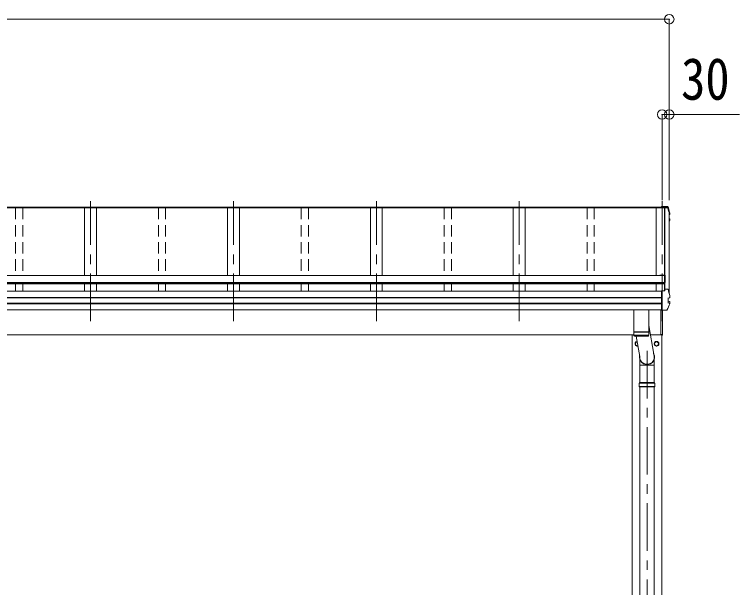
# Model space of a CAD drawing. Units: millimetres at full size, sheet at 1:40; details may follow other scales. Extents: x -11243 to 11243, y -7760 to 7760.
# Drawn here: x -4714 to -1670, y -2765 to -359 of the extents above; entities that cross this region are included whole.
import ezdxf
from ezdxf.enums import TextEntityAlignment as Align

# ---------------------------------------------------------------- set-up
doc = ezdxf.new("R2010")
doc.units = ezdxf.units.MM
doc.header["$LTSCALE"] = 40
doc.header["$PDMODE"] = 32
doc.header["$PDSIZE"] = 40
doc.linetypes.add('CHAIN1', pattern=[8, 5, -1, 1, -1])
doc.linetypes.add('DASHED1', pattern=[1.8, 1.2, -0.6])
doc.layers.add('0-3_ELV2', color=7, linetype='Continuous', lineweight=9)
doc.layers.add('0-6_OTH_LINE', color=6, linetype='Continuous', lineweight=9)
doc.styles.add('ＭＳ ゴシック', font='')
doc.styles.get('ＭＳ ゴシック').set_extended_font_data('MS Gothic')

msp = doc.modelspace()

# ---------------------------------------------------------------- linework, layer by layer
at = {"layer": '0-3_ELV2', "color": 6}
for p, q in [((-1964.6, -378.82), (-1964.6, -1137.82)), ((-1994.6, -778.82), (-1994.6, -1137.82)), ((-1964.6, -778.82), (-1964.6, -1137.82)), ((-1669.73, -778.82), (-1964.6, -778.82))]:
    msp.add_line(p, q, dxfattribs=at)
at = {"layer": '0-3_ELV2', "color": 5, "linetype": 'CHAIN1'}
for p, q in [((-4394.6, -1646.65), (-4394.6, -1142.47)), ((-3794.6, -1646.65), (-3794.6, -1142.47)), ((-3194.6, -1646.65), (-3194.6, -1142.47)), ((-2594.6, -1646.65), (-2594.6, -1142.47)), ((-1994.6, -1646.65), (-1994.6, -1142.47)), ((-2058.1, -5171.17), (-2058.1, -1735.62))]:
    msp.add_line(p, q, dxfattribs=at)
at = {"layer": '0-3_ELV2', "color": 4}
for p, q in [((-1994.6, -1170.09), (-7994.6, -1170.09)), ((-1994.6, -1170.99), (-7994.6, -1170.99)), ((-1997.6, -1167.82), (-7991.6, -1167.82)), ((-4419.6, -1170.91), (-4419.6, -1455.18)), ((-4369.6, -1170.91), (-4369.6, -1455.18)), ((-3819.6, -1170.91), (-3819.6, -1455.18)), ((-3769.6, -1170.91), (-3769.6, -1455.18)), ((-3219.6, -1170.91), (-3219.6, -1455.18)), ((-3169.6, -1170.91), (-3169.6, -1455.18)), ((-2619.6, -1170.91), (-2619.6, -1455.18)), ((-2569.6, -1170.91), (-2569.6, -1455.18)), ((-2019.6, -1170.91), (-2019.6, -1455.18)), ((-2019.6, -1171), (-1971.17, -1171)), ((-1972.6, -1165.74), (-1997.6, -1165.74)), ((-1997.6, -1170.09), (-1997.6, -1165.74)), ((-1997.6, -1168.27), (-1983.4, -1168.27)), ((-1994.6, -1170.76), (-1983.78, -1170.76)), ((-1984.3, -1171), (-1984.3, -1518.29)), ((-1983.4, -1168.27), (-1983.78, -1170.76)), ((-1983.7, -1171), (-1983.7, -1514.34)), ((-1983.4, -1169.35), (-1983.63, -1170.85)), ((-1983.63, -1170.85), (-1983.63, -1170.5)), ((-1983.63, -1170.85), (-1971.21, -1170.85)), ((-1983.4, -1169.35), (-1983.4, -1168.27)), ((-1971.36, -1169.35), (-1983.4, -1169.35)), ((-1972.6, -1165.74), (-1972.6, -1165.74)), ((-1972.6, -1165.74), (-1972.6, -1165.74)), ((-1964.6, -1194.36), (-1964.6, -1531.14)), ((-1964.6, -1197.31), (-1963.92, -1197.18)), ((-1964.6, -1197.66), (-1963.84, -1197.51)), ((-1963.34, -1198.94), (-1964.6, -1199.19)), ((-1964.6, -1217.07), (-1963.77, -1217.17)), ((-1963.77, -1217.18), (-1963.77, -1217.17)), ((-1962.29, -1197.67), (-1962.29, -1193.62)), ((-1964.6, -1221.16), (-1963.24, -1221.43)), ((-1964.6, -1222.69), (-1963.76, -1222.85)), ((-1962.19, -1222.7), (-1962.19, -1218.64)), ((-1984.5, -1455.31), (-8004.7, -1455.31)), ((-2004.5, -1453.15), (-1984.5, -1453.15)), ((-2004.5, -1453.15), (-2004.5, -1455.31)), ((-2004.5, -1454.69), (-1984.5, -1454.69)), ((-1984.5, -1489.2), (-1984.5, -1454.69)), ((-1982.5, -1455.15), (-1982.5, -1484.61)), ((-1984.5, -1484.34), (-8004.7, -1484.34)), ((-1984.5, -1486.08), (-8004.7, -1486.08)), ((-1984.5, -1489.2), (-8004.7, -1489.2)), ((-4419.6, -1489.2), (-4419.6, -1520.82)), ((-4369.6, -1489.2), (-4369.6, -1520.82)), ((-3819.6, -1489.2), (-3819.6, -1520.82)), ((-3769.6, -1489.2), (-3769.6, -1520.82)), ((-3219.6, -1489.2), (-3219.6, -1520.82)), ((-3169.6, -1489.2), (-3169.6, -1520.82)), ((-2619.6, -1489.2), (-2619.6, -1520.82)), ((-2569.6, -1489.2), (-2569.6, -1520.82)), ((-2019.6, -1489.2), (-2019.6, -1520.68)), ((-1984.5, -1484.61), (-1982.5, -1484.61)), ((-1997.6, -1520.82), (-7991.6, -1520.82)), ((-1997.6, -1518.96), (-1997.6, -1518.64)), ((-1997.6, -1520.26), (-1997.6, -1518.96)), ((-1997.6, -1600.19), (-1997.6, -1520.26)), ((-1984.36, -1518.64), (-1983.63, -1513.86)), ((-1984.34, -1518.64), (-1983.78, -1514.96)), ((-1983.78, -1518.64), (-1983.78, -1514.96)), ((-1983.63, -1513.51), (-1983.4, -1512.01)), ((-1983.63, -1513.51), (-1983.63, -1513.86)), ((-1971.36, -1512.01), (-1983.4, -1512.01)), ((-1997.6, -1547.34), (-7991.6, -1547.34)), ((-1997.6, -1548.23), (-7991.6, -1548.23)), ((-1970.17, -1549.96), (-1963.92, -1549.19)), ((-1970.17, -1549.96), (-1970.17, -1549.96)), ((-1969.6, -1550.09), (-1969.6, -1569.31)), ((-1963.91, -1549.19), (-1963.92, -1549.19)), ((-1962.29, -1547.71), (-1962.29, -1540.33)), ((-1997.6, -1571.46), (-7991.6, -1571.46)), ((-1997.6, -1573.38), (-7991.6, -1573.38)), ((-1963.77, -1571.47), (-1970.17, -1569.78)), ((-1970.17, -1569.78), (-1970.17, -1569.78)), ((-1963.24, -1564.09), (-1969.2, -1562.93)), ((-1963.77, -1571.47), (-1963.77, -1571.47)), ((-1962.19, -1572.76), (-1962.19, -1565.36)), ((-1997.6, -1598.42), (-7991.6, -1598.42)), ((-1999.6, -1598.42), (-1999.6, -1703.25)), ((-1997.6, -1601.06), (-1997.6, -1600.19)), ((-1997.6, -1601.06), (-1976.96, -1601.06)), ((-1993.1, -1705.65), (-1993.1, -1601.06)), ((-1992.6, -1705.25), (-1992.6, -1601.06)), ((-2113.9, -1704.65), (-7994.6, -1704.65)), ((-2120.6, -5004.65), (-2120.6, -1704.65)), ((-1994.6, -1704.65), (-2043.37, -1704.65)), ((-1994.6, -1703.25), (-1999.6, -1703.25)), ((-1995.6, -1704.65), (-1995.6, -5004.65)), ((-1994.6, -1705.75), (-1994.6, -1703.25)), ((-1993.1, -1705.65), (-1993.1, -1705.65)), ((-1993.1, -1705.65), (-1993.1, -1705.71)), ((-2106.7, -1741.4), (-2106.6, -1741.4)), ((-2106.7, -1741.9), (-2106.6, -1741.9)), ((-2026.7, -1741.4), (-2026.6, -1741.4)), ((-2026.7, -1741.9), (-2026.6, -1741.9))]:
    msp.add_line(p, q, dxfattribs=at)
at = {"layer": '0-3_ELV2', "color": 4, "linetype": 'DASHED1'}
for p, q in [((-4709.6, -1170.91), (-4709.6, -1455.31)), ((-4679.6, -1170.91), (-4679.6, -1455.31)), ((-4109.6, -1170.91), (-4109.6, -1455.31)), ((-4079.6, -1170.91), (-4079.6, -1455.31)), ((-3509.6, -1170.91), (-3509.6, -1455.31)), ((-3479.6, -1170.91), (-3479.6, -1455.31)), ((-2909.6, -1170.91), (-2909.6, -1455.31)), ((-2879.6, -1170.91), (-2879.6, -1455.31)), ((-2309.6, -1170.91), (-2309.6, -1455.31)), ((-2279.6, -1170.91), (-2279.6, -1455.31)), ((-4709.6, -1489.2), (-4709.6, -1520.82)), ((-4679.6, -1489.2), (-4679.6, -1520.82)), ((-4109.6, -1489.2), (-4109.6, -1520.82)), ((-4079.6, -1489.2), (-4079.6, -1520.82)), ((-3509.6, -1489.2), (-3509.6, -1520.82)), ((-3479.6, -1489.2), (-3479.6, -1520.82)), ((-2909.6, -1489.2), (-2909.6, -1520.82)), ((-2879.6, -1489.2), (-2879.6, -1520.82)), ((-2309.6, -1489.2), (-2309.6, -1520.82)), ((-2279.6, -1489.2), (-2279.6, -1520.82))]:
    msp.add_line(p, q, dxfattribs=at)
at = {"layer": '0-3_ELV2'}
for p, q in [((-2114.1, -1691.96), (-2114.1, -1598.42)), ((-2050.1, -1598.42), (-2050.1, -1691.96)), ((-2050.1, -1664.77), (-2029.67, -1785.82)), ((-2114.1, -1691.96), (-2050.1, -1691.96)), ((-2114.1, -1692.96), (-2050.1, -1692.96)), ((-2113.88, -1706.01), (-2114.1, -1692.96)), ((-2109.6, -1691.96), (-2109.59, -1692.96)), ((-2054.6, -1691.96), (-2054.62, -1692.96)), ((-2050.1, -1692.96), (-2050.33, -1706.01)), ((-2050.33, -1705.96), (-2113.88, -1705.96)), ((-2110.88, -1708.96), (-2053.33, -1708.96)), ((-2088.75, -1794.43), (-2103.82, -1708.96)), ((-2027.95, -1831.37), (-2027.95, -1807.57)), ((-2087.95, -1904.65), (-2087.95, -1831.37)), ((-2060.79, -1831.71), (-2061.92, -1828.6)), ((-2055.19, -1831.08), (-2061.02, -1831.08)), ((-2055.42, -1831.71), (-2060.79, -1831.71)), ((-2055.42, -1831.71), (-2054.29, -1828.6)), ((-2027.95, -1831.37), (-2055.3, -1831.37)), ((-2028.25, -1904.65), (-2028.25, -1831.37)), ((-2091.1, -1906.65), (-2090.1, -1904.65)), ((-2091.1, -1906.65), (-2025.11, -1906.65)), ((-2091.1, -1920.65), (-2091.1, -1906.65)), ((-2090.1, -1904.65), (-2026.11, -1904.65)), ((-2025.11, -1906.65), (-2026.11, -1904.65)), ((-2025.11, -1920.65), (-2025.11, -1906.65)), ((-2091.1, -1920.65), (-2025.11, -1920.65)), ((-2091.1, -1920.65), (-2090.1, -1922.65)), ((-2026.11, -1922.65), (-2090.1, -1922.65)), ((-2087.95, -3034.65), (-2087.95, -1922.65)), ((-2028.25, -3034.65), (-2028.25, -1922.65)), ((-2025.11, -1920.65), (-2026.11, -1922.65))]:
    msp.add_line(p, q, dxfattribs=at)
at = {"layer": '0-3_ELV2', "color": 4}
for points in [[(-1997.6, -1169.77), (-1994.6, -1169.77), (-1994.6, -1170.76)], [(-1969.74, -1167.01), (-1969.86, -1166.72), (-1970.04, -1166.46), (-1970.26, -1166.23), (-1970.51, -1166.05), (-1970.79, -1165.92), (-1971.05, -1165.84), (-1971.29, -1165.8), (-1971.52, -1165.77), (-1971.77, -1165.76), (-1972.06, -1165.74), (-1972.37, -1165.74), (-1972.68, -1165.74)], [(-1962.33, -1193.31), (-1964.65, -1184.46), (-1967.11, -1175.69), (-1969.74, -1167.03)], [(-1962.33, -1193.31), (-1962.29, -1193.57), (-1962.29, -1193.62)], [(-1964.6, -1228.9), (-1963.69, -1226.67), (-1962.28, -1223.18)], [(-1997.6, -1518.64), (-1983.4, -1518.64), (-1983.4, -1512.01)], [(-1970.17, -1549.96), (-1970.26, -1549.99), (-1970.33, -1550.04), (-1970.39, -1550.11), (-1970.44, -1550.21), (-1970.47, -1550.32), (-1970.48, -1550.44)], [(-1969.6, -1550.09), (-1969.59, -1549.98), (-1969.55, -1549.88)], [(-1963.91, -1549.19), (-1963.69, -1549.11), (-1963.48, -1548.97), (-1963.32, -1548.75), (-1963.19, -1548.48), (-1963.13, -1548.17), (-1963.12, -1547.84), (-1963.17, -1547.51)], [(-1963.83, -1549.17), (-1963.55, -1549.1), (-1963.31, -1549.02), (-1963.08, -1548.92), (-1962.8, -1548.75), (-1962.54, -1548.48), (-1962.36, -1548.14), (-1962.31, -1547.76)], [(-1962.33, -1540.02), (-1962.29, -1540.28), (-1962.29, -1540.33)], [(-1962.29, -1547.75), (-1962.29, -1547.66), (-1962.33, -1547.4)], [(-1962.28, -1573.24), (-1965.14, -1580.05), (-1968.08, -1586.78), (-1971.12, -1593.43), (-1974.24, -1600)], [(-1970.17, -1569.78), (-1970.26, -1569.74), (-1970.33, -1569.68), (-1970.39, -1569.59), (-1970.44, -1569.49), (-1970.47, -1569.38), (-1970.48, -1569.26)], [(-1963.09, -1573.45), (-1962.99, -1573.12), (-1962.97, -1572.76), (-1963.01, -1572.41), (-1963.13, -1572.07), (-1963.3, -1571.79), (-1963.52, -1571.59), (-1963.77, -1571.47)], [(-1962.3, -1573.25), (-1962.22, -1573.09), (-1962.18, -1572.92), (-1962.19, -1572.74)], [(-1976.94, -1601.06), (-1976.56, -1601.06), (-1976.2, -1601.04), (-1975.89, -1601.02), (-1975.62, -1600.99), (-1975.31, -1600.92), (-1974.97, -1600.78), (-1974.67, -1600.56), (-1974.41, -1600.28), (-1974.23, -1599.95)], [(-2096.49, -1750.53), (-2098.1, -1751.47), (-2106.6, -1746.56), (-2106.6, -1736.74), (-2099.63, -1732.72)], [(-1993.1, -1705.75), (-1993.1, -1705.75), (-1994.6, -1705.75)], [(-1993.1, -1705.71), (-1993.1, -1705.75), (-1993.1, -1705.75)]]:
    msp.add_lwpolyline(points, dxfattribs=at)
msp.add_lwpolyline([(-2018.1, -1731.84), (-2009.6, -1736.74), (-2009.6, -1746.56), (-2018.1, -1751.47), (-2026.6, -1746.56), (-2026.6, -1736.74)], close=True, dxfattribs=at)
at = {"layer": '0-3_ELV2'}
msp.add_lwpolyline([(-2060.91, -1831.37), (-2088.25, -1831.37), (-2088.25, -1807.57)], dxfattribs=at)
at = {"layer": '0-3_ELV2', "color": 4}
for radius in [10, 8.5]:
    msp.add_circle((-2018.1, -1741.65), radius, dxfattribs=at)
for centre, radius, start, end in [((-1971.36, -1171.05), 1.7, 17.09071, 90.04324), ((-2447.62, -1317.02), 498.32, 13.87531, 17.05651), ((-2447.61, -1317.02), 499.82, 13.85121, 17.03953), ((-1963.59, -1197.67), 1.3, 280.89642, 13.7954), ((-1963.49, -1218.64), 1.3, 0.0377, 79.0995), ((-2426.93, -1037.79), 498.64, 337.99835, 338.21754), ((-2426.93, -1038.14), 498.64, 337.99835, 338.25759), ((-1963.49, -1222.7), 1.3, 338.33785, 79.1132), ((-1984.5, -1455.15), 2, 0, 90), ((-1971.36, -1513.71), 1.7, 17.09071, 90.04324), ((-2447.61, -1659.68), 499.82, 13.85121, 17.03953), ((-1969.11, -1562.44), 0.499, 180.05239, 259.08482), ((-1963.49, -1565.36), 1.3, 0.0377, 79.0995), ((-2005.25, -1690.58), 12.15, 359.0404, 0.9596), ((-2098.1, -1741.65), 10, 99.72185, 280.27854), ((-2098.1, -1741.65), 8.5, 99.67273, 280.32766), ((-2098.1, -1741.65), 8.6, 111.25399, 128.74601), ((-2018.1, -1741.65), 8.6, 111.25399, 128.74601), ((-2018.1, -1741.65), 8.6, 51.25399, 68.74601), ((-1993.1, -1705.25), 0.5, 270.5, 0), ((-2098.1, -1741.65), 8.6, 171.25399, 178.33419), ((-2098.1, -1741.65), 8.6, 181.66581, 188.74601), ((-2098.1, -1741.65), 8.6, 231.25399, 248.74601), ((-2018.1, -1741.65), 8.6, 171.25399, 178.33419), ((-2018.1, -1741.65), 8.6, 181.66581, 188.74601), ((-2018.1, -1741.65), 8.6, 231.25399, 248.74601), ((-2018.1, -1741.65), 8.6, 291.25399, 308.74601), ((-2018.1, -1741.65), 8.6, 351.25399, 8.74601)]:
    msp.add_arc(centre, radius, start, end, dxfattribs=at)
at = {"layer": '0-3_ELV2'}
for centre, start, end in [((-2110.88, -1705.96), 181, 270), ((-2053.33, -1705.96), 269.95168, 359)]:
    msp.add_arc(centre, 3, start, end, dxfattribs=at)
for major_axis, ratio, start_param, end_param in [((31.85, 0), 0.984694, 2.9335503, 6.7858594), ((30.8, 0), 0.983336, 3.0411421, 6.6778673)]:
    msp.add_ellipse((-2058.1, -1797.46), major_axis=major_axis, ratio=ratio, start_param=start_param, end_param=end_param, dxfattribs=at)
at = {"layer": '0-3_ELV2', "color": 6}
for p in [(-1964.6, -378.82), (-1994.6, -778.82), (-1964.6, -778.82)]:
    msp.add_point(p, dxfattribs=at)
at = {"layer": '0-6_OTH_LINE'}
for p, q in [((-8024.6, -378.82), (-1964.6, -378.82)), ((-1964.6, -778.82), (-1994.6, -778.82))]:
    msp.add_line(p, q, dxfattribs=at)

# ---------------------------------------------------------------- texts
at = {"layer": '0-3_ELV2', "style": 'ＭＳ ゴシック', "width": 0.85}
msp.add_text('30', height=176, dxfattribs=at).set_placement((-1914.91, -769.6), align=Align.BOTTOM_LEFT)

doc.saveas('drawing.dxf')
